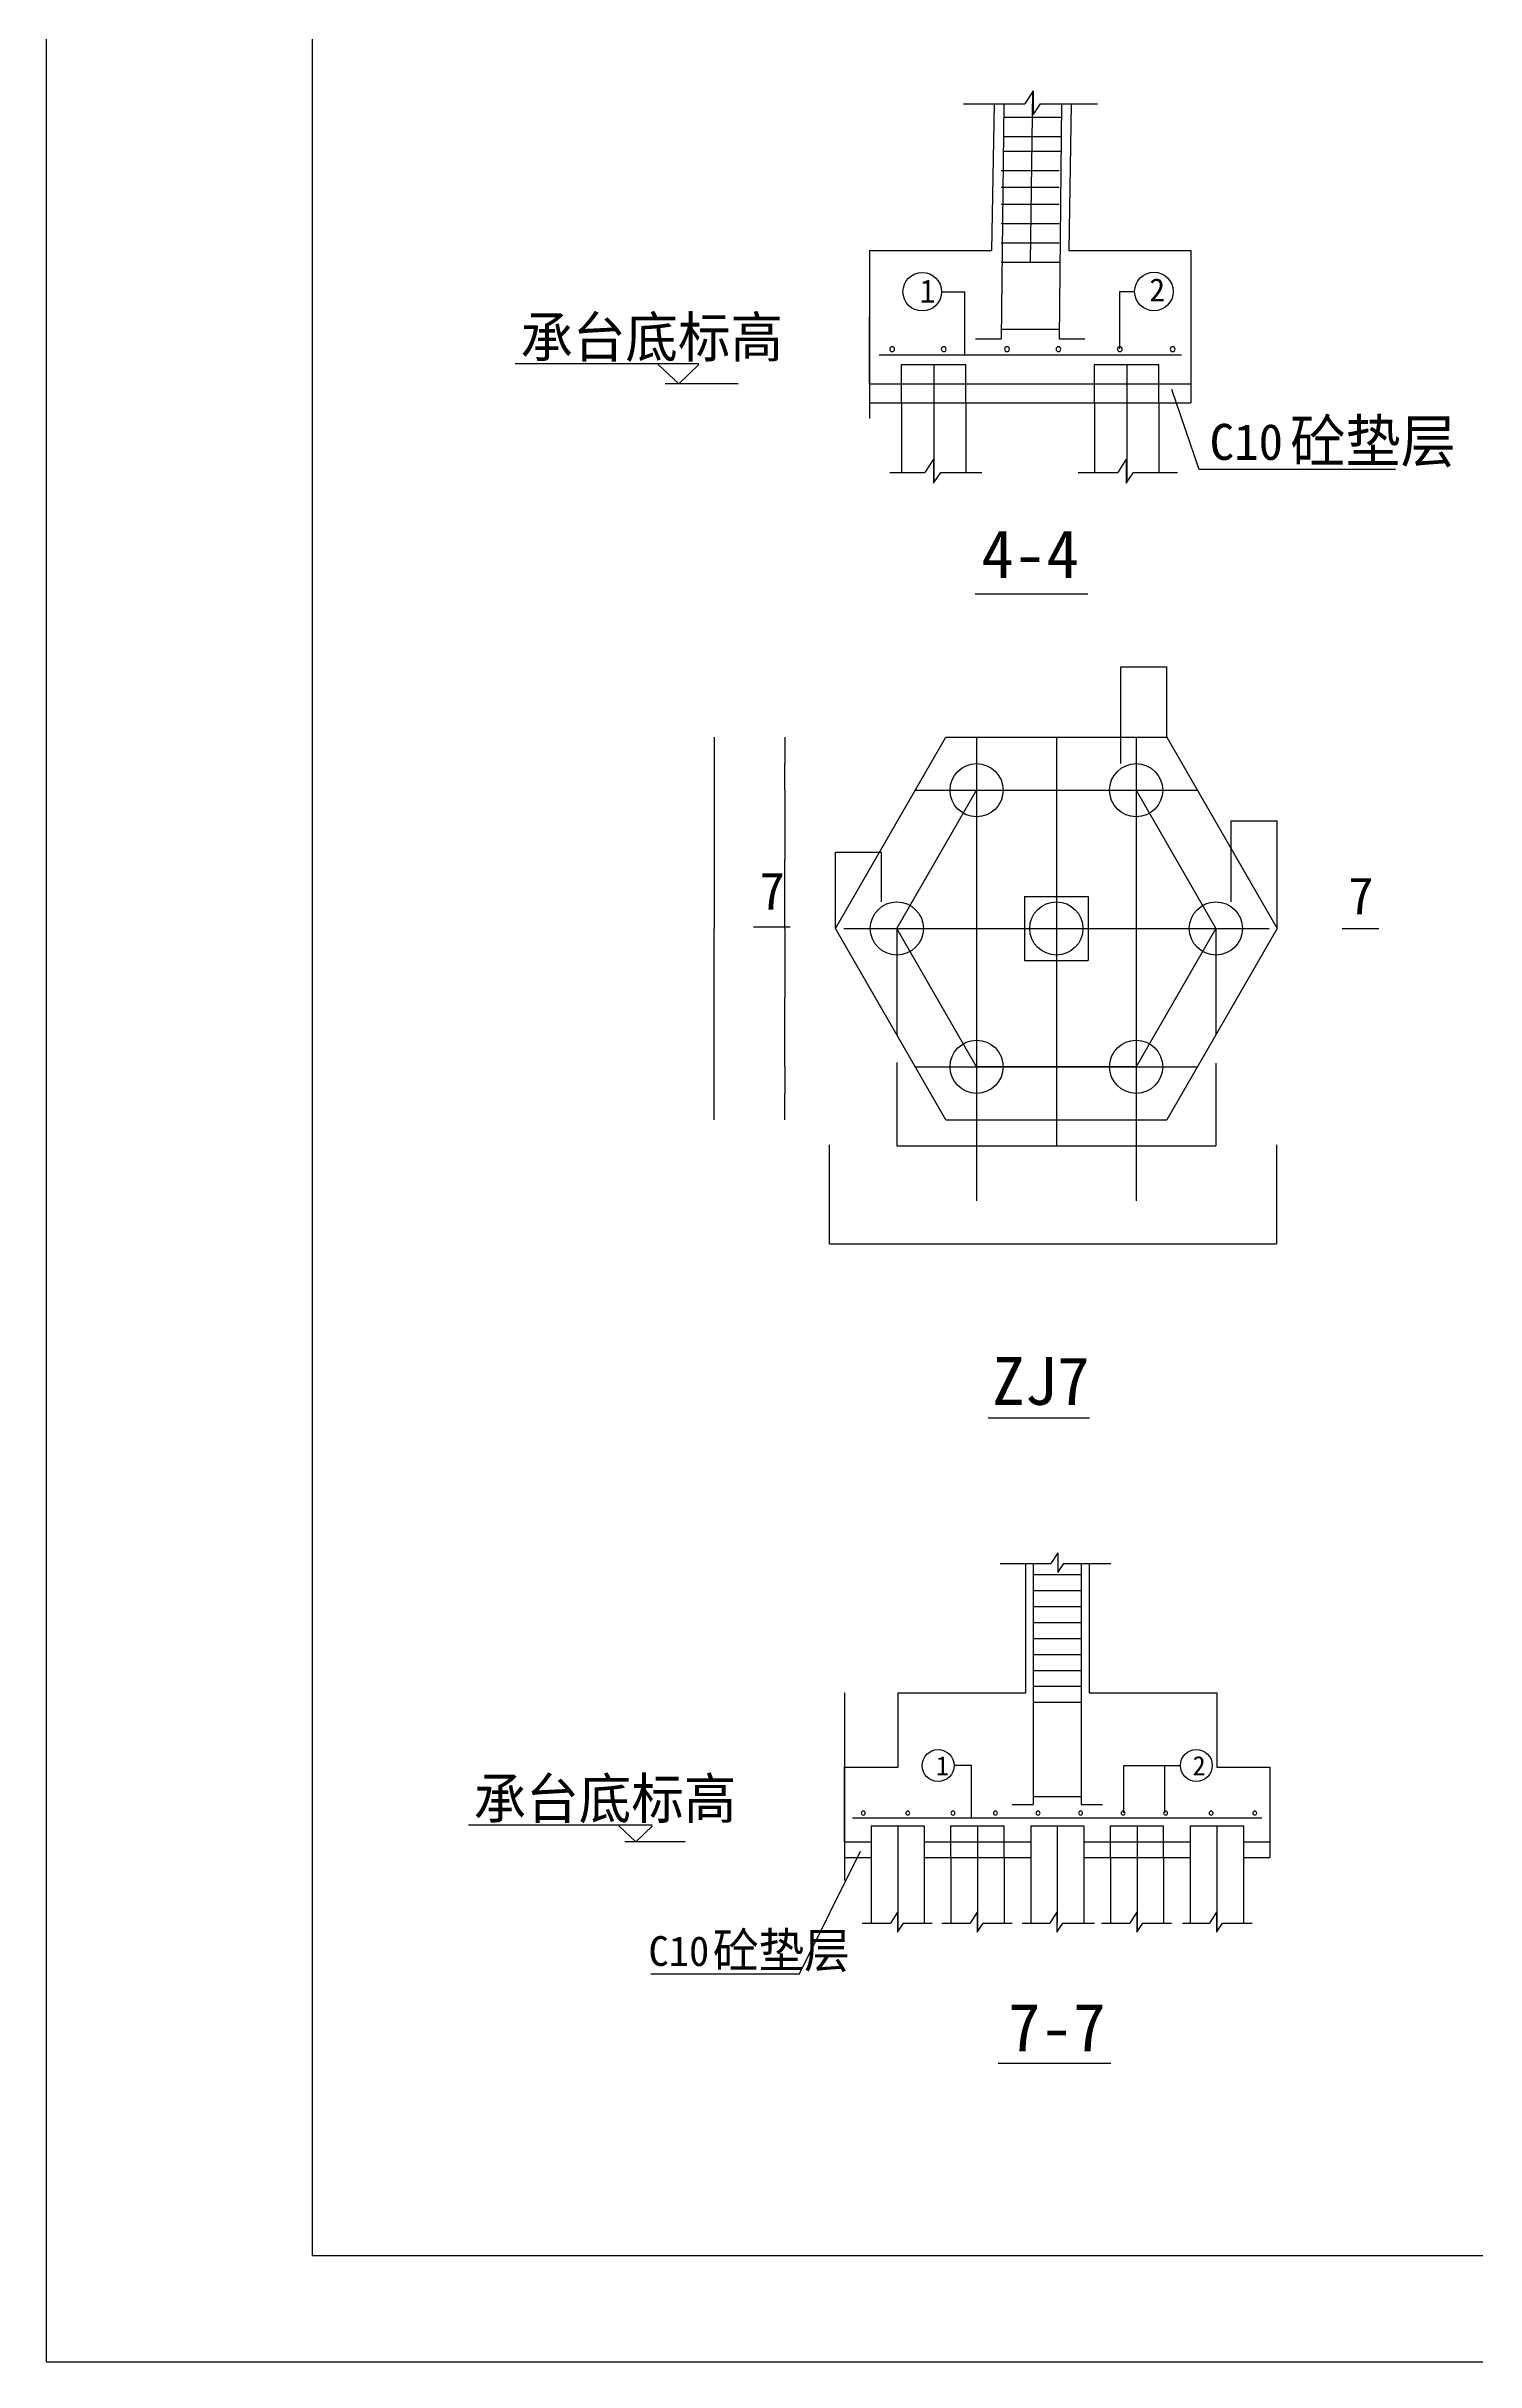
# Model space of a CAD drawing. Header units: metres. Extents: x 4568 to 182545, y -86951 to 35529.
# Drawn here: x 134237 to 143650, y -56245 to -40998 of the extents above; entities that cross this region are included whole.
import ezdxf

# ---------------------------------------------------------------- set-up
doc = ezdxf.new("R2010")
doc.units = ezdxf.units.M
for name, color, linetype in [('AXIS', 9, 'Continuous'), ('CCX', 7, 'Continuous'), ('HZ', 2, 'Continuous'), ('LI', 7, 'Continuous'), ('LIS', 2, 'Continuous'), ('LT', 7, 'Continuous'), ('LTX', 7, 'Continuous'), ('STEEL', 2, 'Continuous'), ('TXT', 7, 'Continuous'), ('ZU', 2, 'Continuous')]:
    doc.layers.add(name, color=color, linetype=linetype)
doc.dimstyles.get("Standard").update_dxf_attribs({"dimtxt": 2.5, "dimasz": 2.5, "dimexe": 1.25, "dimexo": 0.625, "dimtad": 1, "dimcen": 2.5, "dimazin": 3, "dimtfac": 1, "dimtmove": 0, "dimatfit": 3})

# ---------------------------------------------------------------- blocks, each defined once
blk = doc.blocks.new('_CLOSEDFILLED')
at = {"color": 0, "linetype": 'BYBLOCK'}
blk.add_solid([(-1, 0), (0, 0), (-1, 0)], dxfattribs=at)
blk = doc.blocks.new('*D288')
for p, q in [((139494.02, -52330.05), (139494.02, -52575.18)), ((139493.77, -52575.18), (139493.52, -52575.18)), ((139494.02, -52820.31), (139494.02, -52575.18)), ((139494.02, -52575.18), (139494.02, -52575.18)), ((139494.27, -52575.18), (139494.52, -52575.18))]:
    blk.add_line(p, q)
at = {"layer": 'Defpoints'}
for p in [(139494.02, -52330.05), (139494.02, -52575.18), (139494.02, -52820.31)]:
    blk.add_point(p, dxfattribs=at)
at = {"layer": 'CCX', "xscale": 0.25, "yscale": 0.25}
blk.add_blockref('_CLOSEDFILLED', (139494.02, -52575.18), dxfattribs=at)
at = {"layer": 'CCX', "xscale": 0.25, "yscale": 0.25, "rotation": 180}
blk.add_blockref('_CLOSEDFILLED', (139494.02, -52575.18), dxfattribs=at)
at = {"layer": 'CCX', "insert": (139494.02, -52574.055), "char_height": 1, "attachment_point": 5}
blk.add_mtext('H1', dxfattribs=at)
blk = doc.blocks.new('*D289')
for p, q in [((139494.02, -51839.8), (139494.02, -52330.05)), ((139493.77, -52330.05), (139493.52, -52330.05)), ((139494.02, -52820.31), (139494.02, -52330.05)), ((139494.02, -52330.05), (139494.02, -52330.05)), ((139494.27, -52330.05), (139494.52, -52330.05))]:
    blk.add_line(p, q)
at = {"layer": 'Defpoints'}
for p in [(139494.02, -51839.8), (139494.02, -52330.05), (139494.02, -52820.31)]:
    blk.add_point(p, dxfattribs=at)
at = {"layer": 'CCX', "xscale": 0.25, "yscale": 0.25}
blk.add_blockref('_CLOSEDFILLED', (139494.02, -52330.05), dxfattribs=at)
at = {"layer": 'CCX', "xscale": 0.25, "yscale": 0.25, "rotation": 180}
blk.add_blockref('_CLOSEDFILLED', (139494.02, -52330.05), dxfattribs=at)
at = {"layer": 'CCX', "insert": (139494.02, -52328.925), "char_height": 1, "attachment_point": 5}
blk.add_mtext('H', dxfattribs=at)
blk = doc.blocks.new('*D290')
for p, q in [((139100.91, -47717.27), (139100.91, -47892.36)), ((139100.66, -47892.36), (139100.41, -47892.36)), ((139100.91, -48067.45), (139100.91, -47892.36)), ((139100.91, -47892.36), (139100.91, -47892.36)), ((139101.16, -47892.36), (139101.41, -47892.36))]:
    blk.add_line(p, q)
at = {"layer": 'Defpoints'}
for p in [(139100.91, -47717.27), (139100.91, -47892.36), (139100.91, -48067.45)]:
    blk.add_point(p, dxfattribs=at)
at = {"layer": 'CCX', "xscale": 0.25, "yscale": 0.25}
blk.add_blockref('_CLOSEDFILLED', (139100.91, -47892.36), dxfattribs=at)
at = {"layer": 'CCX', "xscale": 0.25, "yscale": 0.25, "rotation": 180}
blk.add_blockref('_CLOSEDFILLED', (139100.91, -47892.36), dxfattribs=at)
at = {"layer": 'CCX', "insert": (139100.91, -47891.235), "char_height": 1, "attachment_point": 5}
blk.add_mtext('c', dxfattribs=at)
blk = doc.blocks.new('*D291')
for p, q in [((139100.91, -46806.8), (139100.91, -47262.03)), ((139100.66, -47262.03), (139100.41, -47262.03)), ((139100.91, -47717.27), (139100.91, -47262.03)), ((139100.91, -47262.03), (139100.91, -47262.03)), ((139101.16, -47262.03), (139101.41, -47262.03))]:
    blk.add_line(p, q)
at = {"layer": 'Defpoints'}
for p in [(139100.91, -46806.8), (139100.91, -47262.03), (139100.91, -47717.27)]:
    blk.add_point(p, dxfattribs=at)
at = {"layer": 'CCX', "xscale": 0.25, "yscale": 0.25}
blk.add_blockref('_CLOSEDFILLED', (139100.91, -47262.03), dxfattribs=at)
at = {"layer": 'CCX', "xscale": 0.25, "yscale": 0.25, "rotation": 180}
blk.add_blockref('_CLOSEDFILLED', (139100.91, -47262.03), dxfattribs=at)
at = {"layer": 'CCX', "insert": (139100.91, -47260.905), "char_height": 1, "attachment_point": 5}
blk.add_mtext('f', dxfattribs=at)
blk = doc.blocks.new('*D292')
for p, q in [((139100.91, -45896.32), (139100.91, -46351.56)), ((139100.66, -46351.56), (139100.41, -46351.56)), ((139100.91, -46806.8), (139100.91, -46351.56)), ((139100.91, -46351.56), (139100.91, -46351.56)), ((139101.16, -46351.56), (139101.41, -46351.56))]:
    blk.add_line(p, q)
at = {"layer": 'Defpoints'}
for p in [(139100.91, -45896.32), (139100.91, -46351.56), (139100.91, -46806.8)]:
    blk.add_point(p, dxfattribs=at)
at = {"layer": 'CCX', "xscale": 0.25, "yscale": 0.25}
blk.add_blockref('_CLOSEDFILLED', (139100.91, -46351.56), dxfattribs=at)
at = {"layer": 'CCX', "xscale": 0.25, "yscale": 0.25, "rotation": 180}
blk.add_blockref('_CLOSEDFILLED', (139100.91, -46351.56), dxfattribs=at)
at = {"layer": 'CCX', "insert": (139100.91, -46350.435), "char_height": 1, "attachment_point": 5}
blk.add_mtext('f', dxfattribs=at)
blk = doc.blocks.new('*D293')
for p, q in [((139100.91, -45546.14), (139100.91, -45721.23)), ((139100.66, -45721.23), (139100.41, -45721.23)), ((139100.91, -45896.32), (139100.91, -45721.23)), ((139100.91, -45721.23), (139100.91, -45721.23)), ((139101.16, -45721.23), (139101.41, -45721.23))]:
    blk.add_line(p, q)
at = {"layer": 'Defpoints'}
for p in [(139100.91, -45546.14), (139100.91, -45721.23), (139100.91, -45896.32)]:
    blk.add_point(p, dxfattribs=at)
at = {"layer": 'CCX', "xscale": 0.25, "yscale": 0.25}
blk.add_blockref('_CLOSEDFILLED', (139100.91, -45721.23), dxfattribs=at)
at = {"layer": 'CCX', "xscale": 0.25, "yscale": 0.25, "rotation": 180}
blk.add_blockref('_CLOSEDFILLED', (139100.91, -45721.23), dxfattribs=at)
at = {"layer": 'CCX', "insert": (139100.91, -45720.105), "char_height": 1, "attachment_point": 5}
blk.add_mtext('c', dxfattribs=at)
blk = doc.blocks.new('*D294')
for p, q in [((138634.5, -45546.14), (138634.5, -46806.8)), ((138634.25, -46806.8), (138634, -46806.8)), ((138634.5, -48067.45), (138634.5, -46806.8)), ((138634.5, -46806.8), (138634.5, -46806.8)), ((138634.75, -46806.8), (138635, -46806.8))]:
    blk.add_line(p, q)
at = {"layer": 'Defpoints'}
for p in [(138634.5, -45546.14), (138634.5, -46806.8), (138634.5, -48067.45)]:
    blk.add_point(p, dxfattribs=at)
at = {"xscale": 0.25, "yscale": 0.25}
blk.add_blockref('_CLOSEDFILLED', (138634.5, -46806.8), dxfattribs=at)
at = {"xscale": 0.25, "yscale": 0.25, "rotation": 180}
blk.add_blockref('_CLOSEDFILLED', (138634.5, -46806.8), dxfattribs=at)
at = {"insert": (138634.5, -46805.675), "char_height": 1, "attachment_point": 5}
blk.add_mtext('B', dxfattribs=at)
blk = doc.blocks.new('*D304')
for p, q in [((139493.77, -52549.16), (139493.52, -52549.16)), ((139494.02, -52715.25), (139494.02, -52549.16)), ((139494.02, -52662.73), (139494.02, -52549.16)), ((139494.02, -52549.16), (139494.02, -52549.16)), ((139494.27, -52549.16), (139494.52, -52549.16))]:
    blk.add_line(p, q)
at = {"layer": 'Defpoints'}
for p in [(139494.02, -52549.16), (139494.02, -52662.73), (139494.02, -52715.25)]:
    blk.add_point(p, dxfattribs=at)
at = {"layer": 'CCX', "xscale": 0.25, "yscale": 0.25}
blk.add_blockref('_CLOSEDFILLED', (139494.02, -52549.16), dxfattribs=at)
at = {"layer": 'CCX', "xscale": 0.25, "yscale": 0.25, "rotation": 180}
blk.add_blockref('_CLOSEDFILLED', (139494.02, -52549.16), dxfattribs=at)
at = {"layer": 'CCX', "insert": (139494.02, -52548.035), "char_height": 1, "attachment_point": 5}
blk.add_mtext('35', dxfattribs=at)
blk = doc.blocks.new('*D305')
for p, q in [((139494.02, -52715.25), (139494.02, -52758.51)), ((139493.77, -52758.51), (139493.52, -52758.51)), ((139494.02, -52820.31), (139494.02, -52758.51)), ((139494.02, -52758.51), (139494.02, -52758.51)), ((139494.27, -52758.51), (139494.52, -52758.51))]:
    blk.add_line(p, q)
at = {"layer": 'Defpoints'}
for p in [(139494.02, -52715.25), (139494.02, -52758.51), (139494.02, -52820.31)]:
    blk.add_point(p, dxfattribs=at)
at = {"layer": 'CCX', "xscale": 0.25, "yscale": 0.25}
blk.add_blockref('_CLOSEDFILLED', (139494.02, -52758.51), dxfattribs=at)
at = {"layer": 'CCX', "xscale": 0.25, "yscale": 0.25, "rotation": 180}
blk.add_blockref('_CLOSEDFILLED', (139494.02, -52758.51), dxfattribs=at)
at = {"layer": 'CCX', "insert": (139494.02, -52757.385), "char_height": 1, "attachment_point": 5}
blk.add_mtext('k', dxfattribs=at)
blk = doc.blocks.new('*D306')
for p, q in [((139494.02, -52820.31), (139494.02, -53076.71)), ((139494.02, -52925.36), (139494.02, -53076.71)), ((139493.77, -53076.71), (139493.52, -53076.71)), ((139494.02, -53076.71), (139494.02, -53076.71)), ((139494.27, -53076.71), (139494.52, -53076.71))]:
    blk.add_line(p, q)
at = {"layer": 'Defpoints'}
for p in [(139494.02, -52820.31), (139494.02, -52925.36), (139494.02, -53076.71)]:
    blk.add_point(p, dxfattribs=at)
at = {"layer": 'CCX', "xscale": 0.25, "yscale": 0.25}
blk.add_blockref('_CLOSEDFILLED', (139494.02, -53076.71), dxfattribs=at)
at = {"layer": 'CCX', "xscale": 0.25, "yscale": 0.25, "rotation": 180}
blk.add_blockref('_CLOSEDFILLED', (139494.02, -53076.71), dxfattribs=at)
at = {"layer": 'CCX', "insert": (139494.02, -53075.585), "char_height": 1, "attachment_point": 5}
blk.add_mtext('80', dxfattribs=at)
blk = doc.blocks.new('*D307')
for p, q in [((142040.47, -46631.8), (142040.47, -46098.3)), ((142040.72, -46098.3), (142191.635, -46098.3)), ((142192.635, -46098.3), (142343.55, -46098.3)), ((142343.8, -46806.8), (142343.8, -46098.3))]:
    blk.add_line(p, q)
at = {"layer": 'Defpoints'}
for p in [(142040.47, -46098.3), (142040.47, -46631.8), (142343.8, -46806.8)]:
    blk.add_point(p, dxfattribs=at)
at = {"layer": 'CCX', "xscale": 0.25, "yscale": 0.25, "rotation": 180}
blk.add_blockref('_CLOSEDFILLED', (142040.47, -46098.3), dxfattribs=at)
at = {"layer": 'CCX', "xscale": 0.25, "yscale": 0.25}
blk.add_blockref('_CLOSEDFILLED', (142343.8, -46098.3), dxfattribs=at)
at = {"layer": 'CCX', "insert": (142192.135, -46098.3), "char_height": 1, "attachment_point": 5}
blk.add_mtext('c', dxfattribs=at)
blk = doc.blocks.new('*D308')
for p, q in [((139393.75, -48231.99), (139393.75, -48882.91)), ((142337.75, -48231.99), (142337.75, -48882.91)), ((139394, -48882.91), (140865.25, -48882.91)), ((140866.25, -48882.91), (142337.5, -48882.91))]:
    blk.add_line(p, q)
at = {"layer": 'Defpoints'}
for p in [(139393.75, -48231.99), (142337.75, -48231.99), (139393.75, -48882.91)]:
    blk.add_point(p, dxfattribs=at)
at = {"xscale": 0.25, "yscale": 0.25, "rotation": 180}
blk.add_blockref('_CLOSEDFILLED', (139393.75, -48882.91), dxfattribs=at)
at = {"xscale": 0.25, "yscale": 0.25}
blk.add_blockref('_CLOSEDFILLED', (142337.75, -48882.91), dxfattribs=at)
at = {"insert": (140865.75, -48882.91), "char_height": 1, "attachment_point": 5}
blk.add_mtext('A', dxfattribs=at)
blk = doc.blocks.new('*D309')
for p, q in [((140363.7, -48067.45), (140363.7, -48237.34)), ((140888.97, -48067.45), (140888.97, -48237.34)), ((140363.95, -48237.34), (140625.835, -48237.34)), ((140626.835, -48237.34), (140888.72, -48237.34))]:
    blk.add_line(p, q)
at = {"layer": 'Defpoints'}
for p in [(140363.7, -48067.45), (140888.97, -48067.45), (140363.7, -48237.34)]:
    blk.add_point(p, dxfattribs=at)
at = {"layer": 'CCX', "xscale": 0.25, "yscale": 0.25, "rotation": 180}
blk.add_blockref('_CLOSEDFILLED', (140363.7, -48237.34), dxfattribs=at)
at = {"layer": 'CCX', "xscale": 0.25, "yscale": 0.25}
blk.add_blockref('_CLOSEDFILLED', (140888.97, -48237.34), dxfattribs=at)
at = {"layer": 'CCX', "insert": (140626.335, -48237.34), "char_height": 1, "attachment_point": 5}
blk.add_mtext('e', dxfattribs=at)
blk = doc.blocks.new('*D310')
for p, q in [((139838.43, -47689.92), (139838.43, -48237.34)), ((140363.7, -48067.45), (140363.7, -48237.34)), ((139838.68, -48237.34), (140100.565, -48237.34)), ((140101.565, -48237.34), (140363.45, -48237.34))]:
    blk.add_line(p, q)
at = {"layer": 'Defpoints'}
for p in [(139838.43, -47689.92), (140363.7, -48067.45), (139838.43, -48237.34)]:
    blk.add_point(p, dxfattribs=at)
at = {"layer": 'CCX', "xscale": 0.25, "yscale": 0.25, "rotation": 180}
blk.add_blockref('_CLOSEDFILLED', (139838.43, -48237.34), dxfattribs=at)
at = {"layer": 'CCX', "xscale": 0.25, "yscale": 0.25}
blk.add_blockref('_CLOSEDFILLED', (140363.7, -48237.34), dxfattribs=at)
at = {"layer": 'CCX', "insert": (140101.065, -48237.34), "char_height": 1, "attachment_point": 5}
blk.add_mtext('e', dxfattribs=at)
blk = doc.blocks.new('*D311')
for p, q in [((141939.52, -47694.74), (141939.52, -48237.34)), ((141414.24, -48067.45), (141414.24, -48237.34)), ((141414.49, -48237.34), (141676.38, -48237.34)), ((141677.38, -48237.34), (141939.27, -48237.34))]:
    blk.add_line(p, q)
at = {"layer": 'Defpoints'}
for p in [(141939.52, -47694.74), (141414.24, -48067.45), (141414.24, -48237.34)]:
    blk.add_point(p, dxfattribs=at)
at = {"layer": 'CCX', "xscale": 0.25, "yscale": 0.25, "rotation": 180}
blk.add_blockref('_CLOSEDFILLED', (141414.24, -48237.34), dxfattribs=at)
at = {"layer": 'CCX', "xscale": 0.25, "yscale": 0.25}
blk.add_blockref('_CLOSEDFILLED', (141939.52, -48237.34), dxfattribs=at)
at = {"layer": 'CCX', "insert": (141676.88, -48237.34), "char_height": 1, "attachment_point": 5}
blk.add_mtext('e', dxfattribs=at)
blk = doc.blocks.new('*D312')
for p, q in [((140888.97, -48067.45), (140888.97, -48237.34)), ((141414.24, -48067.45), (141414.24, -48237.34)), ((140889.22, -48237.34), (141151.105, -48237.34)), ((141152.105, -48237.34), (141413.99, -48237.34))]:
    blk.add_line(p, q)
at = {"layer": 'Defpoints'}
for p in [(140888.97, -48067.45), (141414.24, -48067.45), (140888.97, -48237.34)]:
    blk.add_point(p, dxfattribs=at)
at = {"layer": 'CCX', "xscale": 0.25, "yscale": 0.25, "rotation": 180}
blk.add_blockref('_CLOSEDFILLED', (140888.97, -48237.34), dxfattribs=at)
at = {"layer": 'CCX', "xscale": 0.25, "yscale": 0.25}
blk.add_blockref('_CLOSEDFILLED', (141414.24, -48237.34), dxfattribs=at)
at = {"layer": 'CCX', "insert": (141151.605, -48237.34), "char_height": 1, "attachment_point": 5}
blk.add_mtext('e', dxfattribs=at)
blk = doc.blocks.new('*D313')
for p, q in [((139434.15, -46806.8), (139434.15, -46304.74)), ((139434.4, -46304.74), (139585.31, -46304.74)), ((139586.31, -46304.74), (139737.22, -46304.74)), ((139737.47, -46631.8), (139737.47, -46304.74))]:
    blk.add_line(p, q)
at = {"layer": 'Defpoints'}
for p in [(139434.15, -46304.74), (139737.47, -46631.8), (139434.15, -46806.8)]:
    blk.add_point(p, dxfattribs=at)
at = {"layer": 'CCX', "xscale": 0.25, "yscale": 0.25, "rotation": 180}
blk.add_blockref('_CLOSEDFILLED', (139434.15, -46304.74), dxfattribs=at)
at = {"layer": 'CCX', "xscale": 0.25, "yscale": 0.25}
blk.add_blockref('_CLOSEDFILLED', (139737.47, -46304.74), dxfattribs=at)
at = {"layer": 'CCX', "insert": (139585.81, -46304.74), "char_height": 1, "attachment_point": 5}
blk.add_mtext('c', dxfattribs=at)
blk = doc.blocks.new('*D314')
for p, q in [((141313.17, -45721.14), (141313.17, -45084.2)), ((141313.42, -45084.2), (141464.335, -45084.2)), ((141465.335, -45084.2), (141616.25, -45084.2)), ((141616.5, -45546.14), (141616.5, -45084.2))]:
    blk.add_line(p, q)
at = {"layer": 'Defpoints'}
for p in [(141313.17, -45084.2), (141616.5, -45546.14), (141313.17, -45721.14)]:
    blk.add_point(p, dxfattribs=at)
at = {"layer": 'CCX', "xscale": 0.25, "yscale": 0.25, "rotation": 180}
blk.add_blockref('_CLOSEDFILLED', (141313.17, -45084.2), dxfattribs=at)
at = {"layer": 'CCX', "xscale": 0.25, "yscale": 0.25}
blk.add_blockref('_CLOSEDFILLED', (141616.5, -45084.2), dxfattribs=at)
at = {"layer": 'CCX', "insert": (141464.835, -45084.2), "char_height": 1, "attachment_point": 5}
blk.add_mtext('c', dxfattribs=at)
blk = doc.blocks.new('*D328')
for p, q in [((139658.35, -42343.15), (139658.35, -42781.17)), ((139658.1, -42781.17), (139657.85, -42781.17)), ((139658.35, -43219.2), (139658.35, -42781.17)), ((139658.35, -42781.17), (139658.35, -42781.17)), ((139658.6, -42781.17), (139658.85, -42781.17))]:
    blk.add_line(p, q)
at = {"layer": 'Defpoints'}
for p in [(139658.35, -42343.15), (139658.35, -42781.17), (139658.35, -43219.2)]:
    blk.add_point(p, dxfattribs=at)
at = {"layer": 'CCX', "xscale": 0.25, "yscale": 0.25}
blk.add_blockref('_CLOSEDFILLED', (139658.35, -42781.17), dxfattribs=at)
at = {"layer": 'CCX', "xscale": 0.25, "yscale": 0.25, "rotation": 180}
blk.add_blockref('_CLOSEDFILLED', (139658.35, -42781.17), dxfattribs=at)
at = {"layer": 'CCX', "insert": (139658.35, -42780.045), "char_height": 1, "attachment_point": 5}
blk.add_mtext('H', dxfattribs=at)
blk = doc.blocks.new('*D353')
for p, q in [((139658.35, -43092.18), (139658.35, -43150.07)), ((139658.1, -43150.07), (139657.85, -43150.07)), ((139658.35, -43219.2), (139658.35, -43150.07)), ((139658.35, -43150.07), (139658.35, -43150.07)), ((139658.6, -43150.07), (139658.85, -43150.07))]:
    blk.add_line(p, q)
at = {"layer": 'Defpoints'}
for p in [(139658.35, -43092.18), (139658.35, -43150.07), (139658.35, -43219.2)]:
    blk.add_point(p, dxfattribs=at)
at = {"layer": 'CCX', "xscale": 0.25, "yscale": 0.25}
blk.add_blockref('_CLOSEDFILLED', (139658.35, -43150.07), dxfattribs=at)
at = {"layer": 'CCX', "xscale": 0.25, "yscale": 0.25, "rotation": 180}
blk.add_blockref('_CLOSEDFILLED', (139658.35, -43150.07), dxfattribs=at)
at = {"layer": 'CCX', "insert": (139658.35, -43148.945), "char_height": 1, "attachment_point": 5}
blk.add_mtext('k', dxfattribs=at)
blk = doc.blocks.new('*D354')
for p, q in [((139658.35, -43219.2), (139658.35, -43448.4)), ((139658.1, -43448.4), (139657.85, -43448.4)), ((139658.35, -43346.22), (139658.35, -43448.4)), ((139658.35, -43448.4), (139658.35, -43448.4)), ((139658.6, -43448.4), (139658.85, -43448.4))]:
    blk.add_line(p, q)
at = {"layer": 'Defpoints'}
for p in [(139658.35, -43219.2), (139658.35, -43346.22), (139658.35, -43448.4)]:
    blk.add_point(p, dxfattribs=at)
at = {"layer": 'CCX', "xscale": 0.25, "yscale": 0.25}
blk.add_blockref('_CLOSEDFILLED', (139658.35, -43448.4), dxfattribs=at)
at = {"layer": 'CCX', "xscale": 0.25, "yscale": 0.25, "rotation": 180}
blk.add_blockref('_CLOSEDFILLED', (139658.35, -43448.4), dxfattribs=at)
at = {"layer": 'CCX', "insert": (139658.35, -43447.275), "char_height": 1, "attachment_point": 5}
blk.add_mtext('80', dxfattribs=at)
blk = doc.blocks.new('*D355')
for p, q in [((139658.1, -42890.89), (139657.85, -42890.89)), ((139658.35, -43092.18), (139658.35, -42890.89)), ((139658.35, -43028.67), (139658.35, -42890.89)), ((139658.35, -42890.89), (139658.35, -42890.89)), ((139658.6, -42890.89), (139658.85, -42890.89))]:
    blk.add_line(p, q)
at = {"layer": 'Defpoints'}
for p in [(139658.35, -42890.89), (139658.35, -43028.67), (139658.35, -43092.18)]:
    blk.add_point(p, dxfattribs=at)
at = {"layer": 'CCX', "xscale": 0.25, "yscale": 0.25}
blk.add_blockref('_CLOSEDFILLED', (139658.35, -42890.89), dxfattribs=at)
at = {"layer": 'CCX', "xscale": 0.25, "yscale": 0.25, "rotation": 180}
blk.add_blockref('_CLOSEDFILLED', (139658.35, -42890.89), dxfattribs=at)
at = {"layer": 'CCX', "insert": (139658.35, -42889.765), "char_height": 1, "attachment_point": 5}
blk.add_mtext('35', dxfattribs=at)

msp = doc.modelspace()

# ---------------------------------------------------------------- linework, layer by layer
for points in [[(134237.4, -56244.64), (175817.4, -56244.64), (175817.4, -26914.64), (134237.4, -26914.64)], [(135987.4, -55544.64), (175117.4, -55544.64), (175117.4, -27614.64), (135987.4, -27614.64)]]:
    msp.add_lwpolyline(points, close=True)
at = {"layer": 'AXIS'}
for p, q in [((140732.43, -41296.56), (140716.86, -42418.67)), ((140081.76, -43092.18), (140081.76, -43870.97)), ((141351.96, -43092.18), (141351.96, -43870.97)), ((140363.7, -45546.14), (140363.7, -48599.52)), ((140888.97, -45546.14), (140888.97, -48067.45)), ((141414.24, -45546.14), (141414.24, -48599.52)), ((139838.43, -46806.8), (140363.7, -45896.32)), ((139959.42, -45896.32), (141818.52, -45896.32)), ((141414.24, -45896.32), (141939.52, -46806.8)), ((139488.25, -46806.8), (142289.7, -46806.8)), ((140363.7, -47717.27), (139838.43, -46806.8)), ((139838.43, -46806.8), (139838.43, -47507.55)), ((141939.52, -46806.8), (141939.52, -47507.55)), ((139959.42, -47717.27), (141818.52, -47717.27)), ((139844.2, -52715.25), (139844.2, -53412.14)), ((140369.48, -52715.25), (140369.48, -53412.14)), ((140894.75, -52715.25), (140894.75, -53355.97)), ((141420.02, -52715.25), (141420.02, -53412.14)), ((141945.29, -52715.25), (141945.29, -53412.14))]:
    msp.add_line(p, q, dxfattribs=at)
at = {"layer": 'LI'}
for centre in [(140363.7, -45896.32), (141414.24, -45896.32), (139838.43, -46806.8), (140888.97, -46806.8), (141939.52, -46806.8), (140363.7, -47717.27), (141414.24, -47717.27)]:
    msp.add_circle(centre, 175.09, dxfattribs=at)
at = {"layer": 'LIS'}
for p, q in [((140478.39, -41376.58), (140462.82, -42343.15)), ((140986.48, -41376.58), (140970.9, -42343.15)), ((139658.35, -42343.15), (139658.35, -43346.22)), ((139658.35, -42343.15), (140462.82, -42343.15)), ((140970.9, -42343.15), (141775.36, -42343.15)), ((141775.36, -42343.15), (141775.36, -43346.22)), ((139658.35, -43219.2), (141775.36, -43219.2)), ((139658.35, -43346.22), (141775.36, -43346.22)), ((139434.15, -46806.8), (140161.45, -45546.14)), ((140161.45, -45546.14), (141616.5, -45546.14)), ((141616.5, -45546.14), (142343.8, -46806.8)), ((139838.43, -46806.8), (140363.7, -45896.32)), ((140363.7, -45896.32), (141414.24, -45896.32)), ((141414.24, -45896.32), (141939.52, -46806.8)), ((140161.45, -48067.45), (139434.15, -46806.8)), ((140363.7, -47717.27), (139838.43, -46806.8)), ((141939.52, -46806.8), (141414.24, -47717.27)), ((142343.8, -46806.8), (141616.5, -48067.45)), ((141414.24, -47717.27), (140363.7, -47717.27)), ((140161.45, -48067.45), (141616.5, -48067.45)), ((140684.64, -50988.88), (140684.64, -51839.8)), ((141104.86, -50988.88), (141104.86, -51839.8)), ((139844.2, -51839.8), (140684.64, -51839.8)), ((139844.2, -51839.8), (139844.2, -52330.05)), ((141104.86, -51839.8), (141945.29, -51839.8)), ((141945.29, -51839.8), (141945.29, -52330.05)), ((139494.02, -52330.05), (139494.02, -52925.36)), ((139494.02, -52330.05), (139844.2, -52330.05)), ((141945.29, -52330.05), (142295.48, -52330.05)), ((142295.48, -52330.05), (142295.48, -52925.36)), ((139669.11, -52715.25), (139669.11, -53355.97)), ((139669.11, -52715.25), (140019.3, -52715.25)), ((140019.3, -52715.25), (140019.3, -53355.97)), ((140719.66, -52715.25), (140719.66, -53355.97)), ((140719.66, -52715.25), (141069.84, -52715.25)), ((141069.84, -52715.25), (141069.84, -53355.97)), ((141770.2, -52715.25), (141770.2, -53355.97)), ((141770.2, -52715.25), (142120.39, -52715.25)), ((142120.39, -52715.25), (142120.39, -53355.97)), ((139494.02, -52820.31), (139669.11, -52820.31)), ((140019.3, -52820.31), (140719.66, -52820.31)), ((141069.84, -52820.31), (141770.2, -52820.31)), ((142120.39, -52820.31), (142295.48, -52820.31)), ((139494.02, -52925.36), (139669.11, -52925.36)), ((140019.3, -52925.36), (140719.66, -52925.36)), ((141069.84, -52925.36), (141770.2, -52925.36)), ((142120.39, -52925.36), (142295.48, -52925.36))]:
    msp.add_line(p, q, dxfattribs=at)
at = {"layer": 'LT'}
for p, q in [((140736.16, -41290.84), (140680.29, -41376.58)), ((140736.16, -41290.84), (140736.16, -41448.5)), ((140278.13, -41376.58), (140680.29, -41376.58)), ((140736.16, -41448.5), (140784.13, -41376.58)), ((140784.13, -41376.58), (141159.6, -41376.58)), ((140132.64, -42613.49), (140286.3, -42613.49)), ((140286.3, -43028.67), (140286.3, -42613.49)), ((141307.3, -42989.64), (141307.3, -42612.23)), ((141307.3, -42612.23), (141404.22, -42612.23)), ((138535.23, -43088.37), (137325.24, -43088.37)), ((138401.77, -43219.2), (138266.18, -43092.18)), ((138533.46, -43092.18), (138401.77, -43219.2)), ((138793.2, -43219.2), (138312.12, -43219.2)), ((141647.22, -43255.93), (141827.35, -43782.83)), ((139870.06, -43346.22), (139870.06, -43803.04)), ((140293.46, -43346.22), (140293.46, -43803.04)), ((141140.26, -43346.22), (141140.26, -43803.04)), ((141563.66, -43346.22), (141563.66, -43803.04)), ((140079.1, -43717.3), (140023.23, -43803.04)), ((140079.1, -43717.3), (140079.1, -43874.96)), ((141349.3, -43717.3), (141293.43, -43803.04)), ((141349.3, -43717.3), (141349.3, -43874.96)), ((139791.96, -43803.04), (140023.23, -43803.04)), ((140079.1, -43874.96), (140127.07, -43803.04)), ((140127.07, -43803.04), (140398.97, -43803.04)), ((141031.89, -43803.04), (141293.43, -43803.04)), ((141349.3, -43874.96), (141397.27, -43803.04)), ((141397.27, -43803.04), (141686.5, -43803.04)), ((141827.35, -43782.83), (143121.13, -43782.83)), ((140897.83, -50917.96), (140851.63, -50988.88)), ((140897.83, -50917.96), (140897.83, -51048.36)), ((140519.01, -50988.88), (140851.63, -50988.88)), ((140897.83, -51048.36), (140937.51, -50988.88)), ((140937.51, -50988.88), (141248.05, -50988.88)), ((140331.1, -52319.34), (140215.19, -52319.34)), ((140331.1, -52662.73), (140331.1, -52319.34)), ((141332.9, -52318.3), (141705.7, -52318.3)), ((141332.9, -52630.45), (141332.9, -52318.3)), ((141604.05, -52630.45), (141604.05, -52318.3)), ((138227.8, -52712.03), (137017.8, -52712.03)), ((138120.24, -52820.31), (138008.09, -52715.25)), ((138229.15, -52715.25), (138120.24, -52820.31)), ((138443.98, -52820.31), (138046.09, -52820.31)), ((139198.35, -53689.61), (139599.96, -52883.63)), ((140194.39, -52925.36), (140194.39, -53355.97)), ((140544.57, -52925.36), (140544.57, -53355.97)), ((141244.93, -52925.36), (141244.93, -53355.97)), ((141595.11, -52925.36), (141595.11, -53355.97)), ((139609.86, -53355.97), (139795.8, -53355.97)), ((139842, -53285.05), (139795.8, -53355.97)), ((139842, -53285.05), (139842, -53415.44)), ((139842, -53415.44), (139881.68, -53355.97)), ((139881.68, -53355.97), (140071.85, -53355.97)), ((140135.14, -53355.97), (140321.07, -53355.97)), ((140367.28, -53285.05), (140321.07, -53355.97)), ((140367.28, -53285.05), (140367.28, -53415.44)), ((140367.28, -53415.44), (140406.95, -53355.97)), ((140406.95, -53355.97), (140597.13, -53355.97)), ((140664.33, -53355.97), (140846.34, -53355.97)), ((140892.55, -53285.05), (140846.34, -53355.97)), ((140892.55, -53285.05), (140892.55, -53415.44)), ((140892.55, -53415.44), (140932.22, -53355.97)), ((140932.22, -53355.97), (141140.43, -53355.97)), ((141185.68, -53355.97), (141371.62, -53355.97)), ((141417.82, -53285.05), (141371.62, -53355.97)), ((141417.82, -53285.05), (141417.82, -53415.44)), ((141417.82, -53415.44), (141457.5, -53355.97)), ((141457.5, -53355.97), (141647.67, -53355.97)), ((141719.51, -53355.97), (141896.89, -53355.97)), ((141943.09, -53285.05), (141896.89, -53355.97)), ((141943.09, -53285.05), (141943.09, -53415.44)), ((141943.09, -53415.44), (141982.77, -53355.97)), ((141982.77, -53355.97), (142177.36, -53355.97)), ((138217.36, -53689.61), (139198.35, -53689.61))]:
    msp.add_line(p, q, dxfattribs=at)
for points in [[(139791.67, -42991.92, 1), (139823.42, -42991.92, 1)], [(140131.24, -42991.92, 1), (140163, -42991.92, 1)], [(140547.8, -42991.92, 1), (140579.55, -42991.92, 1)], [(140886.52, -42991.92, 1), (140918.27, -42991.92, 1)], [(141291.3, -42991.92, 1), (141323.06, -42991.92, 1)], [(141638.92, -42991.92, 1), (141670.68, -42991.92, 1)], [(139604.28, -52632.33, 1), (139630.54, -52632.33, 1)], [(139897.5, -52632.33, 1), (139923.76, -52632.33, 1)], [(140194.63, -52632.33, 1), (140220.9, -52632.33, 1)], [(140474.78, -52632.33, 1), (140501.04, -52632.33, 1)], [(140754.93, -52632.33, 1), (140781.19, -52632.33, 1)], [(141035.07, -52632.33, 1), (141061.33, -52632.33, 1)], [(141315.22, -52632.33, 1), (141341.48, -52632.33, 1)], [(141595.36, -52632.33, 1), (141621.62, -52632.33, 1)], [(141895.13, -52632.33, 1), (141921.39, -52632.33, 1)], [(142182.63, -52632.33, 1), (142208.9, -52632.33, 1)]]:
    msp.add_lwpolyline(points, format="xyb", close=True, dxfattribs=at)
for points in [[(140353.9, -44603.88), (141095.84, -44603.88)], [(138893.83, -46794.93), (139136.84, -46794.93)], [(142770.27, -46806.17), (143013.29, -46806.17)], [(140439.64, -50028.54), (141106.09, -50028.54)], [(140504.9, -54278.71), (141246.84, -54278.71)]]:
    msp.add_lwpolyline(points, dxfattribs=at)
for centre, radius in [((140005.62, -42613.49), 127.02), ((141531.24, -42612.23), 127.02), ((140110.13, -52319.34), 105.05), ((141810.75, -52318.3), 105.05)]:
    msp.add_circle(centre, radius, dxfattribs=at)
at = {"layer": 'LTX'}
for p, q in [((139870.06, -43346.22), (139870.06, -43092.18)), ((139870.06, -43092.18), (140293.46, -43092.18)), ((140293.46, -43346.22), (140293.46, -43092.18)), ((141140.26, -43346.22), (141140.26, -43092.18)), ((141140.26, -43092.18), (141563.66, -43092.18)), ((141563.66, -43346.22), (141563.66, -43092.18)), ((140194.39, -52925.36), (140194.39, -52715.25)), ((140194.39, -52715.25), (140544.57, -52715.25)), ((140544.57, -52925.36), (140544.57, -52715.25)), ((141244.93, -52925.36), (141244.93, -52715.25)), ((141244.93, -52715.25), (141595.11, -52715.25)), ((141595.11, -52925.36), (141595.11, -52715.25))]:
    msp.add_line(p, q, dxfattribs=at)
at = {"layer": 'STEEL'}
for p, q in [((140541.9, -41376.58), (140526.33, -42922.82)), ((140541.9, -41464.78), (140922.97, -41464.78)), ((140922.97, -41376.58), (140907.39, -42922.82)), ((140541.9, -41591.8), (140922.97, -41591.8)), ((140541.9, -41687.69), (140922.97, -41687.69)), ((140526.33, -41814.71), (140907.39, -41814.71)), ((140526.33, -41926.16), (140907.39, -41926.16)), ((140526.33, -42037.61), (140907.39, -42037.61)), ((140526.33, -42164.63), (140907.39, -42164.63)), ((140526.33, -42291.65), (140907.39, -42291.65)), ((140526.33, -42418.67), (140907.39, -42418.67)), ((140356.97, -42922.82), (140526.33, -42922.82)), ((140526.33, -42860), (140907.39, -42860)), ((140907.39, -42922.82), (141076.75, -42922.82)), ((139721.87, -43028.67), (141711.85, -43028.67)), ((140737.17, -50988.88), (140737.17, -52575.18)), ((140737.17, -51061.83), (141052.33, -51061.83)), ((141052.33, -50988.88), (141052.33, -52575.18)), ((140737.17, -51166.88), (141052.33, -51166.88)), ((140737.17, -51271.93), (141052.33, -51271.93)), ((140737.17, -51376.99), (141052.33, -51376.99)), ((140737.17, -51482.04), (141052.33, -51482.04)), ((140737.17, -51587.1), (141052.33, -51587.1)), ((140737.17, -51692.15), (141052.33, -51692.15)), ((140737.17, -51797.21), (141052.33, -51797.21)), ((140737.17, -51902.26), (141052.33, -51902.26)), ((140597.1, -52575.18), (140737.17, -52575.18)), ((140737.17, -52523.23), (141052.33, -52523.23)), ((141052.33, -52575.18), (141192.4, -52575.18)), ((139546.55, -52662.73), (142242.95, -52662.73))]:
    msp.add_line(p, q, dxfattribs=at)
at = {"layer": 'ZU'}
for p, q in [((140678.86, -46596.69), (141099.08, -46596.69)), ((140678.86, -46596.69), (140678.86, -47016.91)), ((141099.08, -46596.69), (141099.08, -47016.91)), ((140678.86, -47016.91), (141099.08, -47016.91))]:
    msp.add_line(p, q, dxfattribs=at)

# ---------------------------------------------------------------- texts
at = {"layer": 'HZ'}
for s, height, p in [('1', 152.42, (139988.83, -42685.3)), ('2', 152.42, (141501.26, -42677.82)), ('1', 126.07, (140096.24, -52383.81)), ('2', 126.07, (141785.96, -52382.77))]:
    msp.add_text(s, height=height, dxfattribs=at).set_placement(p)
at = {"layer": 'TXT'}
for s, height, p in [('承台底标高', 266.14, (137359.14, -43045.87)), ('砼垫层', 279.44, (142429.31, -43736.7)), ('C10', 237.1, (141897.88, -43720.98)), ('4-4', 315, (140394.49, -44498.47)), ('7', 245, (138934.45, -46681.79)), ('7', 245, (142810.9, -46713.65)), ('ZJ7', 315, (140465.96, -49943.61)), ('承台底标高', 266.14, (137051.7, -52669.53)), ('C10', 196.1, (138203.1, -53638.46)), ('砼垫层', 231.12, (138627.55, -53651.47)), ('7-7', 315, (140570.24, -54200.63))]:
    msp.add_text(s, height=height, dxfattribs=at).set_placement(p)

# ---------------------------------------------------------------- dimensions: what is measured, and where the dimension line sits
for base, p1, p2, text, picture, middle in [((138634.5, -46806.8), (138634.5, -48067.45), (138634.5, -45546.14), 'B', '*D294', (138634.5, -46805.675)), ((139393.75, -48882.91), (139393.75, -48231.99), (142337.75, -48231.99), 'A', '*D308', (140865.75, -48882.91))]:
    dim = msp.add_linear_dim(base=base, p1=p1, p2=p2, text=text, dimstyle='Standard')
    dim.commit()
    dim.dimension.update_dxf_attribs({"geometry": picture, "text_midpoint": middle})
at = {"layer": 'CCX'}
for base, p1, p2, text, picture, middle in [((139658.35, -42781.17), (139658.35, -43219.2), (139658.35, -42343.15), 'H', '*D328', (139658.35, -42780.045)), ((139658.35, -42890.89), (139658.35, -43092.18), (139658.35, -43028.67), '35', '*D355', (139658.35, -42889.765)), ((139658.35, -43150.07), (139658.35, -43219.2), (139658.35, -43092.18), 'k', '*D353', (139658.35, -43148.945)), ((139658.35, -43448.4), (139658.35, -43219.2), (139658.35, -43346.22), '80', '*D354', (139658.35, -43447.275)), ((141313.17, -45084.2), (141313.17, -45721.14), (141616.5, -45546.14), 'c', '*D314', (141464.835, -45084.2)), ((139100.91, -45721.23), (139100.91, -45896.32), (139100.91, -45546.14), 'c', '*D293', (139100.91, -45720.105)), ((139100.91, -46351.56), (139100.91, -46806.8), (139100.91, -45896.32), 'f', '*D292', (139100.91, -46350.435)), ((142040.47, -46098.3), (142040.47, -46631.8), (142343.8, -46806.8), 'c', '*D307', (142192.135, -46098.3)), ((139434.15, -46304.74), (139434.15, -46806.8), (139737.47, -46631.8), 'c', '*D313', (139585.81, -46304.74)), ((139100.91, -47262.03), (139100.91, -47717.27), (139100.91, -46806.8), 'f', '*D291', (139100.91, -47260.905)), ((139100.91, -47892.36), (139100.91, -48067.45), (139100.91, -47717.27), 'c', '*D290', (139100.91, -47891.235)), ((139838.43, -48237.34), (139838.43, -47689.92), (140363.7, -48067.45), 'e', '*D310', (140101.065, -48237.34)), ((141414.24, -48237.34), (141414.24, -48067.45), (141939.52, -47694.74), 'e', '*D311', (141676.88, -48237.34)), ((140363.7, -48237.34), (140363.7, -48067.45), (140888.97, -48067.45), 'e', '*D309', (140626.335, -48237.34)), ((140888.97, -48237.34), (140888.97, -48067.45), (141414.24, -48067.45), 'e', '*D312', (141151.605, -48237.34)), ((139494.02, -52330.05), (139494.02, -52820.31), (139494.02, -51839.8), 'H', '*D289', (139494.02, -52328.925)), ((139494.02, -52575.18), (139494.02, -52820.31), (139494.02, -52330.05), 'H1', '*D288', (139494.02, -52574.055)), ((139494.02, -52549.16), (139494.02, -52715.25), (139494.02, -52662.73), '35', '*D304', (139494.02, -52548.035)), ((139494.02, -52758.51), (139494.02, -52820.31), (139494.02, -52715.25), 'k', '*D305', (139494.02, -52757.385)), ((139494.02, -53076.71), (139494.02, -52820.31), (139494.02, -52925.36), '80', '*D306', (139494.02, -53075.585))]:
    dim = msp.add_linear_dim(base=base, p1=p1, p2=p2, text=text, dimstyle='Standard', dxfattribs=at)
    dim.commit()
    dim.dimension.update_dxf_attribs({"geometry": picture, "text_midpoint": middle})

doc.saveas('drawing.dxf')
